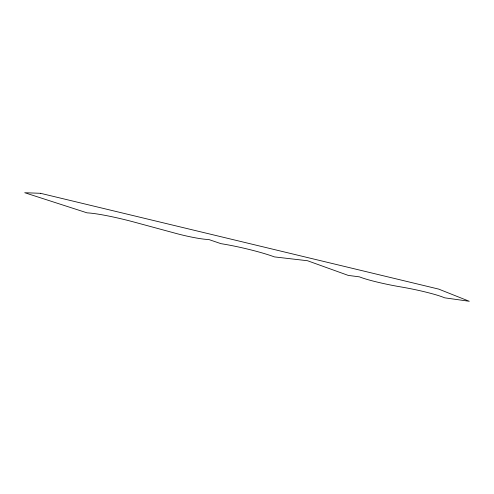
<?xml version="1.0" encoding="UTF-8"?>
<svg xmlns="http://www.w3.org/2000/svg" width="494" height="494" viewBox="0 0 494 494"><rect width="100%" height="100%" fill="white"/><g stroke="black" fill="none" stroke-linecap="round" stroke-linejoin="round"><path stroke-width="0.74" d="M40.508 193.302L24.7 192.716L87.061 212.852A44.818 4.637 14 0 1 134.405 222.158L175.71 233.341A30.085 3.446 13.6 0 0 208.777 239.516L220.966 243.666A41.545 4.397 13 0 1 274.429 256.899L307.521 260.739L348.27 275.411L359.441 276.856A30.684 3.328 11.7 0 0 372.785 280.981A39.397 4.316 11.7 0 0 400.585 286.872A36.513 3.6 11.6 0 1 444.649 297.82L469.3 301.284L438.709 289.107L40.508 193.302"/></g></svg>
